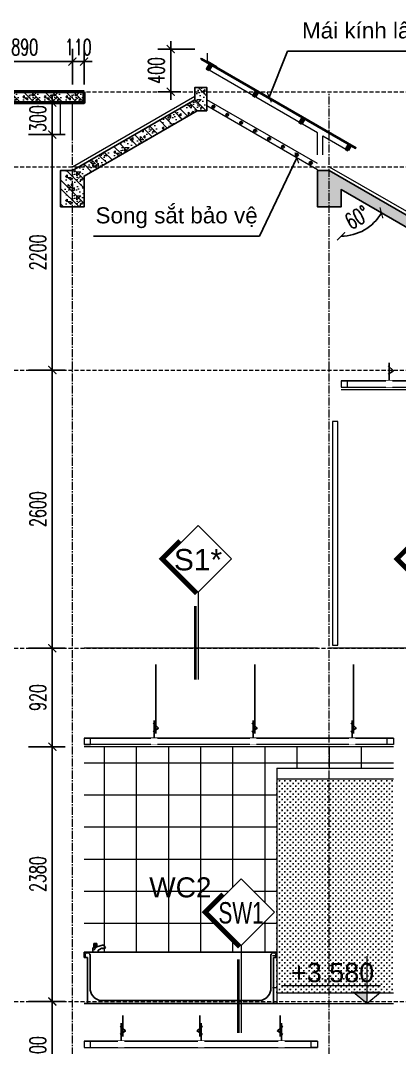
# Model space of a CAD drawing. Header units: millimetres. Extents: x -229618 to 2906, y -178063 to 96806.
# Drawn here: x -48227 to -44688, y -147935 to -138339 of the extents above; entities that cross this region are included whole.
import ezdxf
from ezdxf.enums import TextEntityAlignment as Align
from ezdxf.xclip import XClip

# ---------------------------------------------------------------- set-up
doc = ezdxf.new("R2010")
doc.units = ezdxf.units.MM
doc.header["$LTSCALE"] = 200
doc.header["$MEASUREMENT"] = 0
doc.header["$XCLIPFRAME"] = 0
doc.set_wipeout_variables(frame=1)
doc.header["$PDMODE"] = 3
doc.header["$PDSIZE"] = 50
for name, pattern in [('CENTER2', [1.125, 0.75, -0.125, 0.125, -0.125]), ('DASHED2', [0.375, 0.25, -0.125]), ('HIDDEN2', [0.1875, 0.125, -0.0625])]:
    doc.linetypes.add(name, pattern=pattern)
doc.layers.get('0').update_dxf_attribs({"color": 95, "linetype": 'CONTINUOUS'})
doc.layers.get('DEFPOINTS').update_dxf_attribs({"linetype": 'CONTINUOUS'})
for name, color, linetype, lineweight in [('cat', 1, 'CONTINUOUS', 40), ('hatch', 250, 'CONTINUOUS', 5), ('KH cat', 2, 'HIDDEN2', 50), ('nho', 252, 'CONTINUOUS', 15), ('thay', 7, 'CONTINUOUS', 18), ('tim', 18, 'CENTER2', 9)]:
    doc.layers.add(name, color=color, linetype=linetype, lineweight=lineweight)
for name, color, linetype in [('COT', 2, 'CONTINUOUS'), ('DIM', 251, 'CONTINUOUS'), ('Net manh', 251, 'CONTINUOUS'), ('NOITHAT', 99, 'CONTINUOUS'), ('TEXT', 33, 'CONTINUOUS')]:
    doc.layers.add(name, color=color, linetype=linetype)
doc.styles.add('Aria H iso', font='Vharial_0.ttf')
doc.styles.add('Arial iso', font='vnarial_0.ttf')
doc.styles.add('Arial N  iso', font='vnarialn_0.ttf')
doc.styles.add('CHU HOA Day', font='Vharial_0.ttf')
doc.styles.add('Scale', font='vnsimli.shx', dxfattribs={"width": 0.65, "bigfont": 'bigfont.shx'})
doc.dimstyles.new('Scale', dxfattribs={"dimscale": 75, "dimtxt": 2, "dimasz": 1, "dimexe": 1.6, "dimexo": 0, "dimgap": 0.8, "dimtad": 1, "dimdec": 0, "dimzin": 0, "dimdsep": 46, "dimtxsty": 'Scale', "dimblk": 'ARCHTICK', "dimcen": 0.1, "dimdle": 1, "dimclrd": 256, "dimclre": 256, "dimclrt": 3, "dimadec": 0, "dimazin": 0, "dimtfac": 1, "dimtdec": 0, "dimtix": 1, "dimtmove": 2, "dimatfit": 3, "dimldrblk": 'ARCHTICK', "dimfxl": 0, "dimtolj": 1, "dimtzin": 0, "dimarcsym": 0})

# ---------------------------------------------------------------- blocks, each defined once
blk = doc.blocks.new('_ArchTick')
at = {"color": 0, "linetype": 'ByBlock', "const_width": 0.15}
blk.add_lwpolyline([(-0.5, -0.5), (0.5, 0.5)], dxfattribs=at)
blk = doc.blocks.new('A$C0DF06DEF')
blk.add_line((25.7, 40), (25.7, 150.8))
blk.add_lwpolyline([(33.2, 133), (0, 102.8), (33.2, 80.4)])
blk.add_wipeout([(45.7, 0), (5.7, 0), (5.7, 40), (45.7, 40)]).dxf.layer = 'cat'
blk = doc.blocks.new('kyhieu1')
at = {"layer": 'cat', "ltscale": 600}
blk.add_line((27.5, -131), (27.5, -816.6), dxfattribs=at)
at = {"color": 15, "linetype": 'Continuous'}
blk.add_wipeout([(0, 0), (311.1, 311.1), (0, 622.3), (-311.1, 311.1)], dxfattribs=at).dxf.layer = 'thay'
at = {"linetype": 'Continuous'}
blk.add_wipeout([(0, 622.3), (-311.1, 311.1), (0, 0), (311.1, 311.1)], dxfattribs=at).dxf.layer = 'DIM'
at = {"layer": 'thay', "ltscale": 600}
blk.add_line((0, 0), (0, -816.6), dxfattribs=at)
at = {"layer": 'thay', "color": 15, "linetype": 'Continuous'}
blk.add_lwpolyline([(0, 0), (311.1, 311.1), (0, 622.3), (-311.1, 311.1)], close=True, dxfattribs=at)
at = {"layer": 'thay', "color": 1, "linetype": 'Continuous', "const_width": 40}
blk.add_lwpolyline([(14.1, -14.1), (339.4, 311.1), (169.7, 480.8)], dxfattribs=at)
at = {"layer": 'TEXT', "style": 'CHU HOA Day'}
blk.add_attdef('N1', text='', height=200, dxfattribs=at).set_placement((0, 304.1), align=Align.MIDDLE)
blk = doc.blocks.new('*D160')
at = {"layer": 'DEFPOINTS', "color": 0, "linetype": 'Continuous'}
for p in [(-48152.4, -147504.9), (-47930.6, -147504.9), (-48152.4, -148404.9)]:
    blk.add_point(p, dxfattribs=at)
at = {"layer": 'DIM', "linetype": 'Continuous', "lineweight": -2}
for p, q in [((-47930.6, -148479.9), (-47930.6, -147429.9)), ((-48152.4, -147504.9), (-47810.6, -147504.9)), ((-48152.4, -148404.9), (-47810.6, -148404.9))]:
    blk.add_line(p, q, dxfattribs=at)
at = {"layer": 'DIM', "linetype": 'Continuous', "lineweight": -2, "xscale": 75, "yscale": 75, "zscale": 75}
for p, rotation in [((-47930.6, -147504.9), 90), ((-47930.6, -148404.9), 270)]:
    blk.add_blockref('_ArchTick', p, dxfattribs=dict(at, rotation=rotation))
at = {"layer": 'DIM', "color": 3, "linetype": 'Continuous', "insert": (-48065.6, -147954.9), "char_height": 150, "attachment_point": 5, "rotation": 90, "style": 'Scale'}
blk.add_mtext('\\A1;900', dxfattribs=at)
blk = doc.blocks.new('*D161')
at = {"layer": 'DEFPOINTS', "color": 0, "linetype": 'Continuous'}
for p in [(-48152.4, -145124.9), (-47930.6, -145124.9), (-48152.4, -147504.9)]:
    blk.add_point(p, dxfattribs=at)
at = {"layer": 'DIM', "linetype": 'Continuous', "lineweight": -2}
for p, q in [((-47930.6, -147579.9), (-47930.6, -145049.9)), ((-48152.4, -145124.9), (-47810.6, -145124.9)), ((-48152.4, -147504.9), (-47810.6, -147504.9))]:
    blk.add_line(p, q, dxfattribs=at)
at = {"layer": 'DIM', "linetype": 'Continuous', "lineweight": -2, "xscale": 75, "yscale": 75, "zscale": 75}
for p, rotation in [((-47930.6, -145124.9), 90), ((-47930.6, -147504.9), 270)]:
    blk.add_blockref('_ArchTick', p, dxfattribs=dict(at, rotation=rotation))
at = {"layer": 'DIM', "color": 3, "linetype": 'Continuous', "insert": (-48065.6, -146314.9), "char_height": 150, "attachment_point": 5, "rotation": 90, "style": 'Scale'}
blk.add_mtext('\\A1;2380', dxfattribs=at)
blk = doc.blocks.new('*D162')
at = {"layer": 'DEFPOINTS', "color": 0, "linetype": 'Continuous'}
for p in [(-48152.4, -144204.9), (-47930.6, -144204.9), (-48152.4, -145124.9)]:
    blk.add_point(p, dxfattribs=at)
at = {"layer": 'DIM', "linetype": 'Continuous', "lineweight": -2}
for p, q in [((-47930.6, -145199.9), (-47930.6, -144129.9)), ((-48152.4, -144204.9), (-47810.6, -144204.9)), ((-48152.4, -145124.9), (-47810.6, -145124.9))]:
    blk.add_line(p, q, dxfattribs=at)
at = {"layer": 'DIM', "linetype": 'Continuous', "lineweight": -2, "xscale": 75, "yscale": 75, "zscale": 75}
for p, rotation in [((-47930.6, -144204.9), 90), ((-47930.6, -145124.9), 270)]:
    blk.add_blockref('_ArchTick', p, dxfattribs=dict(at, rotation=rotation))
at = {"layer": 'DIM', "color": 3, "linetype": 'Continuous', "insert": (-48065.6, -144664.9), "char_height": 150, "attachment_point": 5, "rotation": 90, "style": 'Scale'}
blk.add_mtext('\\A1;920', dxfattribs=at)
blk = doc.blocks.new('*D163')
at = {"layer": 'DEFPOINTS', "color": 0, "linetype": 'Continuous'}
for p in [(-48152.4, -141604.9), (-47930.6, -141604.9), (-48152.4, -144204.9)]:
    blk.add_point(p, dxfattribs=at)
at = {"layer": 'DIM', "linetype": 'Continuous', "lineweight": -2}
for p, q in [((-47930.6, -144279.9), (-47930.6, -141529.9)), ((-48152.4, -141604.9), (-47810.6, -141604.9)), ((-48152.4, -144204.9), (-47810.6, -144204.9))]:
    blk.add_line(p, q, dxfattribs=at)
at = {"layer": 'DIM', "linetype": 'Continuous', "lineweight": -2, "xscale": 75, "yscale": 75, "zscale": 75}
for p, rotation in [((-47930.6, -141604.9), 90), ((-47930.6, -144204.9), 270)]:
    blk.add_blockref('_ArchTick', p, dxfattribs=dict(at, rotation=rotation))
at = {"layer": 'DIM', "color": 3, "linetype": 'Continuous', "insert": (-48065.6, -142904.9), "char_height": 150, "attachment_point": 5, "rotation": 90, "style": 'Scale'}
blk.add_mtext('\\A1;2600', dxfattribs=at)
blk = doc.blocks.new('A$C015200D8')
at = {"layer": 'NOITHAT'}
for p, q in [((0, 430), (0, 480)), ((0, 480), (1800, 480)), ((1600, 520), (1620, 550)), ((1600, 520), (1620, 510)), ((1620, 550), (1680, 530)), ((1620, 510), (1630, 520)), ((1630, 520), (1670, 500)), ((1670, 500), (1670, 480)), ((1680, 560), (1710, 560)), ((1680, 530), (1680, 560)), ((1680, 530), (1710, 500)), ((1720, 520), (1690, 520)), ((1710, 520), (1690, 520)), ((1695.7, 565.3), (1695.7, 516.3)), ((1710, 560), (1710, 520)), ((1720, 480), (1720, 520)), ((1800, 480), (1800, 430)), ((30, 430), (0, 430)), ((8.1, 431.6), (8.1, 451.8)), ((30, 0), (30, 430)), ((55.4, 451.8), (55.4, 144.8)), ((1744.6, 451.8), (1744.6, 144.8)), ((1769, 430), (1769, 0)), ((1800, 430), (1769, 430)), ((1791.9, 431.6), (1791.9, 451.8)), ((0, 0), (0, 0)), ((0, 0), (1800, 0)), ((1760, 0), (40, 0)), ((143.2, 30.1), (1440.6, 30.1)), ((1656.8, 30.1), (1409.4, 30.1)), ((-10, 0), (-10, 0)), ((-10, 0), (1800, 0)), ((1769, 0), (30, 0))]:
    blk.add_line(p, q, dxfattribs=at)
for centre, radius, start, end in [((31.8, 451.8), 23.6, 0, 180), ((1768.2, 451.8), 23.6, 0, 180), ((174.3, 144.8), 118.9, 180, 254.84803), ((1625.7, 144.8), 118.9, 285.15197, 0)]:
    blk.add_arc(centre, radius, start, end, dxfattribs=at)
blk = doc.blocks.new('*D152')
at = {"layer": 'DEFPOINTS', "color": 0, "linetype": 'Continuous'}
for p in [(-48152.4, -139404.9), (-47930.6, -139404.9), (-48152.4, -141604.9)]:
    blk.add_point(p, dxfattribs=at)
at = {"layer": 'DIM', "linetype": 'Continuous', "lineweight": -2}
for p, q in [((-47930.6, -141679.9), (-47930.6, -139329.9)), ((-48152.4, -139404.9), (-47810.6, -139404.9)), ((-48152.4, -141604.9), (-47810.6, -141604.9))]:
    blk.add_line(p, q, dxfattribs=at)
at = {"layer": 'DIM', "linetype": 'Continuous', "lineweight": -2, "xscale": 75, "yscale": 75, "zscale": 75}
for p, rotation in [((-47930.6, -139404.9), 90), ((-47930.6, -141604.9), 270)]:
    blk.add_blockref('_ArchTick', p, dxfattribs=dict(at, rotation=rotation))
at = {"layer": 'DIM', "color": 3, "linetype": 'Continuous', "insert": (-48065.6, -140504.9), "char_height": 150, "attachment_point": 5, "rotation": 90, "style": 'Scale'}
blk.add_mtext('\\A1;2200', dxfattribs=at)
blk = doc.blocks.new('*D153')
at = {"layer": 'DEFPOINTS', "color": 0, "linetype": 'Continuous'}
for p in [(-48152.4, -139104.9), (-47930.6, -139104.9), (-48152.4, -139404.9)]:
    blk.add_point(p, dxfattribs=at)
at = {"layer": 'DIM', "linetype": 'Continuous', "lineweight": -2}
for p, q in [((-47930.6, -139104.9), (-47930.6, -139029.9)), ((-48152.4, -139104.9), (-47810.6, -139104.9)), ((-47930.6, -139404.9), (-47930.6, -139104.9)), ((-48152.4, -139404.9), (-47810.6, -139404.9)), ((-47930.6, -139404.9), (-47930.6, -139479.9))]:
    blk.add_line(p, q, dxfattribs=at)
at = {"layer": 'DIM', "linetype": 'Continuous', "lineweight": -2, "xscale": 75, "yscale": 75, "zscale": 75}
for p, rotation in [((-47930.6, -139104.9), 270), ((-47930.6, -139404.9), 90)]:
    blk.add_blockref('_ArchTick', p, dxfattribs=dict(at, rotation=rotation))
at = {"layer": 'DIM', "color": 3, "linetype": 'Continuous', "insert": (-48065.6, -139254.9), "char_height": 150, "attachment_point": 5, "rotation": 90, "style": 'Scale'}
blk.add_mtext('\\A1;300', dxfattribs=at)
blk = doc.blocks.new('cao do')
at = {"layer": 'thay'}
for p, q in [((0, 444.6), (0, 0)), ((798.2, 170.2), (-128.3, 170.2)), ((0, 0), (-127.9, 106.1)), ((127.9, 106.1), (-127.9, 106.1)), ((0, 0), (127.9, 106.1))]:
    blk.add_line(p, q, dxfattribs=at)
at = {"layer": 'thay', "ltscale": 600}
blk.add_line((128.3, 0), (-128.3, 0), dxfattribs=at)
at = {"layer": 'thay', "color": 150, "ltscale": 600}
blk.add_solid([(0, 0), (0, 106.1), (127.9, 106.1)], dxfattribs=at)
at = {"layer": 'TEXT', "style": 'Arial N  iso'}
blk.add_attdef('%%P0.000', text='', height=200, dxfattribs=at).set_placement((69.5, 290), align=Align.MIDDLE_LEFT)
blk = doc.blocks.new('*D2964')
at = {"layer": 'DEFPOINTS', "color": 0}
for p in [(-45696.4, -139650.9), (-45233.1, -139918.4), (-45084.4, -140327.2), (-45233.1, -141394.3), (-42604.2, -141437.4)]:
    blk.add_point(p, dxfattribs=at)
at = {"layer": 'DIM', "lineweight": -2}
blk.add_arc((-45233.1, -139918.6), 434.9, 270, 329.98301, dxfattribs=at)
at = {"layer": 'DIM', "lineweight": -2, "xscale": 75, "yscale": 75, "zscale": 75}
for p, rotation in [((-44856.6, -140136.1), 59.98301145812437), ((-45233.1, -140353.4), 180.000000000002)]:
    blk.add_blockref('_ArchTick', p, dxfattribs=dict(at, rotation=rotation))
at = {"layer": 'DIM', "color": 3, "insert": (-45083.2, -140178.3), "char_height": 150, "attachment_point": 5, "rotation": 29.99151, "style": 'Scale'}
blk.add_mtext('\\A1;60°', dxfattribs=at)
blk = doc.blocks.new('*D2984')
at = {"layer": 'DEFPOINTS', "color": 0}
for p in [(-47743.1, -138722.2), (-48633.1, -138935.6), (-47743.1, -138935.6)]:
    blk.add_point(p, dxfattribs=at)
at = {"layer": 'DIM', "lineweight": -2}
for p, q in [((-48633.1, -138935.6), (-48633.1, -138602.2)), ((-47743.1, -138935.6), (-47743.1, -138602.2)), ((-48708.1, -138722.2), (-47668.1, -138722.2))]:
    blk.add_line(p, q, dxfattribs=at)
at = {"layer": 'DIM', "lineweight": -2, "xscale": 75, "yscale": 75, "zscale": 75, "rotation": 180}
blk.add_blockref('_ArchTick', (-48633.1, -138722.2), dxfattribs=at)
at = {"layer": 'DIM', "lineweight": -2, "xscale": 75, "yscale": 75, "zscale": 75}
blk.add_blockref('_ArchTick', (-47743.1, -138722.2), dxfattribs=at)
at = {"layer": 'DIM', "color": 3, "insert": (-48188.1, -138587.2), "char_height": 150, "attachment_point": 5, "style": 'Scale'}
blk.add_mtext('\\A1;890', dxfattribs=at)
blk = doc.blocks.new('*D2985')
at = {"layer": 'DEFPOINTS', "color": 0}
for p in [(-47633.1, -138722.2), (-47743.1, -138935.6), (-47633.1, -138935.6)]:
    blk.add_point(p, dxfattribs=at)
at = {"layer": 'DIM', "lineweight": -2}
for p, q in [((-47743.1, -138935.6), (-47743.1, -138602.2)), ((-47633.1, -138935.6), (-47633.1, -138602.2)), ((-47743.1, -138722.2), (-47818.1, -138722.2)), ((-47743.1, -138722.2), (-47633.1, -138722.2)), ((-47633.1, -138722.2), (-47558.1, -138722.2))]:
    blk.add_line(p, q, dxfattribs=at)
at = {"layer": 'DIM', "lineweight": -2, "xscale": 75, "yscale": 75, "zscale": 75}
blk.add_blockref('_ArchTick', (-47743.1, -138722.2), dxfattribs=at)
at = {"layer": 'DIM', "lineweight": -2, "xscale": 75, "yscale": 75, "zscale": 75, "rotation": 180}
blk.add_blockref('_ArchTick', (-47633.1, -138722.2), dxfattribs=at)
at = {"layer": 'DIM', "color": 3, "insert": (-47688.1, -138587.2), "char_height": 150, "attachment_point": 5, "style": 'Scale'}
blk.add_mtext('\\A1;110', dxfattribs=at)
blk = doc.blocks.new('*D2986')
at = {"layer": 'DEFPOINTS', "color": 0}
for p in [(-46823.8, -138604.9), (-46598.1, -138604.9), (-46729.8, -139004.9)]:
    blk.add_point(p, dxfattribs=at)
at = {"layer": 'DIM', "lineweight": -2}
for p, q in [((-46823.8, -139079.9), (-46823.8, -138529.9)), ((-46598.1, -138604.9), (-46943.8, -138604.9)), ((-46729.8, -139004.9), (-46943.8, -139004.9))]:
    blk.add_line(p, q, dxfattribs=at)
at = {"layer": 'DIM', "lineweight": -2, "xscale": 75, "yscale": 75, "zscale": 75}
for p, rotation in [((-46823.8, -138604.9), 90), ((-46823.8, -139004.9), 270)]:
    blk.add_blockref('_ArchTick', p, dxfattribs=dict(at, rotation=rotation))
at = {"layer": 'DIM', "color": 3, "insert": (-46958.8, -138804.9), "char_height": 150, "attachment_point": 5, "rotation": 90, "style": 'Scale'}
blk.add_mtext('\\A1;400', dxfattribs=at)

msp = doc.modelspace()

# ---------------------------------------------------------------- hatches: boundary and pattern name
at = {"layer": 'hatch', "linetype": 'Continuous'}
h = msp.add_hatch(dxfattribs=at)
h.set_pattern_fill('BT', color=256, scale=200, style=0)
h.set_pattern_definition([(180, (-47799.7, -139079.2), (0, 200), [0, -200]), (180, (-47658.41, -138992.74), (0, 200), [0, -200]), (180, (-47664.67, -139027.95), (0, 200), [0, -200]), (180, (-47735.12, -139011.52), (0, 200), [0, -200]), (180, (-47697.16, -138954), (0, 200), [0, -200]), (180, (-47686.98, -138979.43), (0, 200), [0, -200]), (180, (-47704.99, -138936.79), (0, 200), [0, -200]), (180, (-47677.2, -138919.96), (0, 200), [0, -200]), (180, (-47715.55, -138963.78), (0, 200), [0, -200]), (180, (-47651.37, -138963), (0, 200), [0, -200]), (180, (-47779.35, -138962.22), (0, 200), [0, -200]), (180, (-47808.31, -138956.74), (0, 200), [0, -200]), (180, (-47793.44, -138977.09), (0, 200), [0, -200]), (180, (-47797.74, -139004.47), (0, 200), [0, -200]), (180, (-47745.7, -138980.6), (0, 200), [0, -200]), (180, (-47744.13, -139035.77), (0, 200), [0, -200]), (180, (-47744.13, -139052.99), (0, 200), [0, -200]), (180, (-47649.41, -139056.9), (0, 200), [0, -200]), (180, (-47728.47, -139033.43), (0, 200), [0, -200]), (180, (-47729.25, -139099.94), (0, 200), [0, -200]), (180, (-47707.73, -139057.3), (0, 200), [0, -200]), (180, (-47709.3, -139076.86), (0, 200), [0, -200]), (180, (-47683.46, -139091.33), (0, 200), [0, -200]), (180, (-47696.77, -139064.73), (0, 200), [0, -200]), (180, (-47687.38, -139056.51), (0, 200), [0, -200]), (135, (-47793.1, -139062.65), (0, 200), [16, -266.843]), (45, (-47804.41, -139051.34), (200, 0), [16, -266.843]), (270, (-47793.1, -139040.03), (-200, -4e-14), [22.627, -177.373]), (7e-15, (-47786.15, -139060.1), (2e-14, -200), [24, -176]), (270, (-47762.15, -139060.1), (-200, -4e-14), [24, -176]), (135, (-47762.15, -139084.11), (0, 200), [33.94, -248.902]), (90, (-47712.14, -139046.28), (200, 1e-14), [33.6, -166.4]), (7e-15, (-47712.14, -139012.68), (2e-14, -200), [33.6, -166.4]), (225, (-47678.54, -139012.68), (-200, -4e-14), [47.518, -235.325]), (45, (-47683.68, -139082.24), (200, 0), [14, -268.843]), (315, (-47673.78, -139072.34), (2e-14, -200), [14, -268.843]), (180, (-47663.88, -139082.24), (0, 200), [19.8, -180.2]), (180, (-47756.78, -138947.03), (0, 200), [27.5, -172.5]), (90, (-47784.28, -138947.03), (200, 1e-14), [27.5, -172.5]), (315, (-47784.28, -138919.53), (2e-14, -200), [38.89, -243.952]), (270, (-47733.66, -138943.05), (-200, -4e-14), [25, -175]), (180, (-47733.66, -138968.05), (0, 200), [25, -175]), (45, (-47758.66, -138968.05), (200, 0), [35.355, -247.487]), (135, (-47746.38, -138935.34), (0, 200), [17, -265.843]), (45, (-47758.4, -138923.32), (200, 0), [17, -265.843]), (270, (-47746.38, -138911.3), (-200, -4e-14), [24.04, -175.96]), (45, (-47667.85, -138949.74), (200, 0), [28.284, -254.558]), (180, (-47647.85, -138949.74), (0, 200), [20, -180]), (270, (-47647.85, -138929.74), (-200, -4e-14), [20, -180]), (135, (-47633.11, -139104.86), (98.995, 98.995), []), (135, (-47703.11, -139104.86), (98.995, 98.995), [])])
h.paths.add_polyline_path([(-47633.1, -139004.9), (-48743.1, -139004.9), (-48743.1, -139104.9), (-47633.1, -139104.9)])
at = {"layer": 'hatch'}
h = msp.add_hatch(dxfattribs=at)
h.set_pattern_fill('BT', color=256, scale=225, style=0)
h.set_pattern_definition([(180, (-46675.53, -140050.98), (2e-10, 225), [0, -225]), (180, (-46516.57, -139953.7), (2e-10, 225), [0, -225]), (180, (-46523.62, -139993.32), (2e-10, 225), [0, -225]), (180, (-46602.87, -139974.83), (2e-10, 225), [0, -225]), (180, (-46560.17, -139910.13), (2e-10, 225), [0, -225]), (180, (-46548.72, -139938.74), (2e-10, 225), [0, -225]), (180, (-46568.97, -139890.76), (2e-10, 225), [0, -225]), (180, (-46537.7, -139871.83), (2e-10, 225), [0, -225]), (180, (-46580.86, -139921.13), (2e-10, 225), [0, -225]), (180, (-46508.65, -139920.25), (2e-10, 225), [0, -225]), (180, (-46652.63, -139919.37), (2e-10, 225), [0, -225]), (180, (-46685.21, -139913.2), (2e-10, 225), [0, -225]), (180, (-46668.48, -139936.1), (2e-10, 225), [0, -225]), (180, (-46673.32, -139966.9), (2e-10, 225), [0, -225]), (180, (-46614.76, -139940.06), (2e-10, 225), [0, -225]), (180, (-46613, -140002.12), (2e-10, 225), [0, -225]), (180, (-46613, -140021.49), (2e-10, 225), [0, -225]), (180, (-46506.45, -140025.9), (2e-10, 225), [0, -225]), (180, (-46595.4, -139999.48), (2e-10, 225), [0, -225]), (180, (-46596.27, -140074.3), (2e-10, 225), [0, -225]), (180, (-46572.05, -140026.33), (2e-10, 225), [0, -225]), (180, (-46573.81, -140048.34), (2e-10, 225), [0, -225]), (180, (-46544.75, -140064.62), (2e-10, 225), [0, -225]), (180, (-46559.72, -140034.7), (2e-10, 225), [0, -225]), (180, (-46549.16, -140025.45), (2e-10, 225), [0, -225]), (135, (-46668.1, -140032.36), (2e-10, 225), [18, -300.198]), (45, (-46680.82, -140019.63), (225, -2e-10), [18, -300.198]), (270, (-46668.1, -140006.9), (-225, 2e-10), [25.456, -199.544]), (360, (-46660.28, -140029.5), (-2e-10, -225), [27, -198]), (270, (-46633.28, -140029.5), (-225, 2e-10), [27, -198]), (135, (-46633.28, -140056.5), (2e-10, 225), [38.184, -280.014]), (90, (-46577.02, -140013.93), (225, -2e-10), [37.8, -187.2]), (360, (-46577.02, -139976.13), (-2e-10, -225), [37.8, -187.2]), (225, (-46539.22, -139976.13), (-225, 2e-10), [53.457, -264.74]), (45, (-46545, -140054.4), (225, -2e-10), [15.75, -302.448]), (315, (-46533.86, -140043.26), (-2e-10, -225), [15.75, -302.448]), (180, (-46522.73, -140054.4), (2e-10, 225), [22.274, -202.726]), (180, (-46627.24, -139902.28), (2e-10, 225), [30.938, -194.062]), (90, (-46658.18, -139902.28), (225, -2e-10), [30.938, -194.062]), (315, (-46658.18, -139871.34), (-2e-10, -225), [43.752, -274.446]), (270, (-46601.22, -139897.8), (-225, 2e-10), [28.125, -196.875]), (180, (-46601.22, -139925.93), (2e-10, 225), [28.125, -196.875]), (45, (-46629.35, -139925.93), (225, -2e-10), [39.775, -278.423]), (135, (-46615.53, -139889.14), (2e-10, 225), [19.125, -299.073]), (45, (-46629.06, -139875.61), (225, -2e-10), [19.125, -299.073]), (270, (-46615.53, -139862.09), (-225, 2e-10), [27.047, -197.953]), (45, (-46527.19, -139905.33), (225, -2e-10), [31.82, -286.378]), (180, (-46504.69, -139905.33), (2e-10, 225), [22.5, -202.5]), (270, (-46504.69, -139882.83), (-225, 2e-10), [22.5, -202.5]), (135, (-46488.11, -140079.85), (111.37, 111.37), []), (135, (-46566.86, -140079.85), (111.37, 111.37), [])])
h.paths.add_polyline_path([(-47853.1, -140079.8), (-47853.1, -139739.4), (-47743.1, -139739.4), (-46598.1, -139078.3), (-46598.1, -138964.1), (-46488.1, -138964.1), (-46488.1, -139182.1), (-46577.9, -139182.1), (-47633.1, -139791.4), (-47633.1, -140079.8)])
at = {"layer": 'hatch', "linetype": 'Continuous'}
h = msp.add_hatch(dxfattribs=at)
h.set_pattern_fill('ANSI37', color=256, scale=2400, angle=45, style=0)
h.set_pattern_definition([(90, (-44743.1, -147374.86), (300, 6e-14), []), (7e-15, (-44743.1, -147374.86), (6e-14, -300), [])])
h.paths.add_polyline_path([(-45343.1, -145124.9), (-44743.1, -145124.9), (-44743.1, -145204.9), (-44743.1, -145304.9), (-44743.1, -145324.9), (-45343.1, -145324.9)])
h.paths.add_polyline_path([(-45875.2, -147374.9), (-45875.2, -147044.9), (-47633.1, -147044.9), (-47633.1, -145124.9), (-45343.1, -145124.9), (-45343.1, -145324.9), (-45833.1, -145324.9), (-45833.1, -147374.9)])
h = msp.add_hatch(dxfattribs=at)
h.set_pattern_fill('CROSS', color=256, scale=100, style=0)
h.set_pattern_definition([(180, (-80501.01, -162294.02), (-25, 25), [12.5, -37.5]), (90, (-80507.26, -162300.27), (25, 25), [12.5, -37.5])])
h.paths.add_polyline_path([(-45833.1, -145424.9), (-44743.1, -145424.9), (-44743.1, -147424.9), (-45833.1, -147424.9)])
h.paths.add_polyline_path([(-44949.3, -147190.3), (-44928.9, -147190.3), (-44928.9, -147195.9), (-44949.3, -147195.9)], flags=16)

# ---------------------------------------------------------------- linework, layer by layer
at = {"layer": 'cat'}
for points in [[(-46466.5, -138802.5), (-46488.1, -138790), (-46463.1, -138746.7), (-46441.5, -138759.2)], [(-46033.5, -139052.5), (-46055.1, -139040), (-46030.1, -138996.7), (-46008.5, -139009.2)], [(-45600.4, -139302.5), (-45622.1, -139290), (-45597.1, -139246.7), (-45575.4, -139259.2)], [(-45167.4, -139552.5), (-45189.1, -139540), (-45164.1, -139496.7), (-45142.4, -139509.2)]]:
    msp.add_lwpolyline(points, close=True, dxfattribs=at)
for centre in [(-46425.3, -139143.5), (-46295.4, -139218.5), (-46165.5, -139293.5), (-46035.6, -139368.5), (-45905.7, -139443.5), (-45775.8, -139518.5), (-45645.9, -139593.5), (-45516, -139668.5)]:
    msp.add_circle(centre, 8, dxfattribs=at)
at = {"layer": 'COT'}
msp.add_lwpolyline([(-47853.1, -140079.8), (-47853.1, -139739.4), (-47743.1, -139739.4), (-46598.1, -139078.3), (-46598.1, -138964.1), (-46488.1, -138964.1), (-46488.1, -139182.1), (-46577.9, -139182.1), (-47633.1, -139791.4), (-47633.1, -140079.8)], close=True, dxfattribs=at)
at = {"layer": 'hatch', "color": 251, "linetype": 'DASHED2', "ltscale": 0.75}
for p, q in [((-59254.3, -139004.9), (-32477.7, -139004.9)), ((-59254.3, -139704.9), (-32477.7, -139704.9)), ((-59254.3, -141604.9), (-32477.7, -141604.9)), ((-59254.3, -144204.9), (-32477.7, -144204.9)), ((-59254.3, -147504.9), (-32477.7, -147504.9))]:
    msp.add_line(p, q, dxfattribs=at)
at = {"layer": 'KH cat', "linetype": 'Continuous'}
msp.add_lwpolyline([(-47633.1, -139004.9), (-48743.1, -139004.9), (-48743.1, -139104.9), (-47633.1, -139104.9)], close=True, dxfattribs=at)
at = {"layer": 'Net manh'}
for p, q in [((-41553.1, -141704.9), (-45233.1, -141704.9)), ((-46964.4, -145001.8), (-46964.4, -144354.9)), ((-46040.3, -145001.8), (-46040.3, -144354.9)), ((-45116.2, -145001.8), (-45116.2, -144354.9)), ((-47633.1, -145044.9), (-44743.1, -145044.9)), ((-47272.6, -147831.8), (-47272.6, -147634.9)), ((-45803.3, -147831.8), (-45803.3, -147634.9)), ((-45453.1, -147874.9), (-47633.1, -147874.9))]:
    msp.add_line(p, q, dxfattribs=at)
at = {"layer": 'nho', "linetype": 'Continuous'}
for p, q in [((-45833.1, -145324.9), (-45833.1, -147524.9)), ((-45833.1, -145324.9), (-44743.1, -145324.9)), ((-45833.1, -145424.9), (-44743.1, -145424.9)), ((-45833.1, -147424.9), (-44743.1, -147424.9))]:
    msp.add_line(p, q, dxfattribs=at)
at = {"layer": 'thay'}
for p, q in [((-46543.1, -138700.5), (-46537.1, -138690.1)), ((-46543.1, -138700.5), (-45099.1, -139534.2)), ((-46537.1, -138690.1), (-45093.1, -139523.8)), ((-45453.1, -139387.5), (-46488.1, -138790)), ((-45453.1, -139675.9), (-46488.1, -139078.3)), ((-45453.1, -139733.6), (-46488.1, -139136.1)), ((-45453.1, -139594.9), (-45453.1, -139387.5)), ((-45403.1, -139594.9), (-45403.1, -139416.4)), ((-45403.1, -139416.4), (-45167.4, -139552.5)), ((-45099.1, -139534.2), (-45093.1, -139523.8))]:
    msp.add_line(p, q, dxfattribs=at)
at = {"layer": 'thay', "linetype": 'Continuous'}
for p, q in [((-47743.1, -139704.9), (-46598.1, -139043.8)), ((-47853.1, -139404.9), (-47853.1, -139104.9)), ((-47743.1, -139404.9), (-47743.1, -139104.9)), ((-45343.1, -139704.9), (-42104.2, -141574.9)), ((-45233.1, -141764.9), (-41553.1, -141764.9)), ((-45233.1, -141784.9), (-41553.1, -141784.9)), ((-45453.1, -144204.9), (-47633.1, -144204.9)), ((-41333.1, -144204.9), (-45343.1, -144204.9)), ((-44743.1, -145104.9), (-47633.1, -145104.9)), ((-44743.1, -145124.9), (-47633.1, -145124.9)), ((-47633.1, -147524.9), (-44743.1, -147524.9)), ((-47633.1, -147934.9), (-45453.1, -147934.9))]:
    msp.add_line(p, q, dxfattribs=at)
at = {"layer": 'thay'}
msp.add_lwpolyline([(-46483.1, -138644.3), (-46483.1, -138715.5), (-46394.1, -138766.9)], dxfattribs=at)
at = {"layer": 'thay', "linetype": 'Continuous'}
for points in [[(-45173.1, -141704.9), (-45233.1, -141704.9), (-45233.1, -141764.9), (-45173.1, -141764.9)], [(-45263.1, -142084.9), (-45313.1, -142084.9), (-45313.1, -144174.9), (-45263.1, -144174.9)], [(-47573.1, -145044.9), (-47633.1, -145044.9), (-47633.1, -145104.9), (-47573.1, -145104.9)]]:
    msp.add_lwpolyline(points, close=True, dxfattribs=at)
at = {"layer": 'thay'}
for points in [[(-44803.1, -145044.9), (-44743.1, -145044.9), (-44743.1, -145104.9), (-44803.1, -145104.9)], [(-47573.1, -147874.9), (-47633.1, -147874.9), (-47633.1, -147934.9), (-47573.1, -147934.9)], [(-45513.1, -147874.9), (-45453.1, -147874.9), (-45453.1, -147934.9), (-45513.1, -147934.9)]]:
    msp.add_lwpolyline(points, close=True, dxfattribs=at)
at = {"layer": 'tim', "ltscale": 0.5}
for p, q in [((-45343.1, -153410.8), (-45343.1, -139004.9)), ((-47743.1, -153410.8), (-47743.1, -139104.9))]:
    msp.add_line(p, q, dxfattribs=at)

# ---------------------------------------------------------------- block references
at = {"layer": 'thay', "linetype": 'Continuous'}
ref = msp.add_blockref('cao do', (-44993.1, -147524.9), dxfattribs=dict(at, xscale=-1))
ref.add_attrib('%%P0.000', '+3.580', dxfattribs={"layer": 'TEXT', "height": 180, "style": 'Arial N  iso'}).set_placement((-45700.2, -147234.9), align=Align.MIDDLE_LEFT)

# ---------------------------------------------------------------- texts
at = {"layer": 'TEXT'}
for s, height, style, p in [('M¸i kÝnh lÊy s¸ng, th«ng giã', 150, 'Arial iso', (-45598.3, -138506.2)), ('Song s¾t b¶o vÖ', 150, 'Arial iso', (-47526.5, -140234.1)), ('wc2', 187.5, 'Aria H iso', (-47025.3, -146532.6))]:
    msp.add_text(s, height=height, dxfattribs=dict(at, style=style)).set_placement(p)

# ---------------------------------------------------------------- dimensions: what is measured, and where the dimension line sits
at = {"layer": 'DIM'}
for base, p1, p2, picture, middle in [((-47743.1, -138722.2), (-48633.1, -138935.6), (-47743.1, -138935.6), '*D2984', (-48188.1, -138587.2)), ((-47633.1, -138722.2), (-47743.1, -138935.6), (-47633.1, -138935.6), '*D2985', (-47688.1, -138587.2))]:
    dim = msp.add_linear_dim(base=base, p1=p1, p2=p2, dimstyle='Scale', dxfattribs=at)
    dim.commit()
    dim.dimension.update_dxf_attribs({"geometry": picture, "text_midpoint": middle})
dim = msp.add_linear_dim(base=(-46823.8, -138604.9), p1=(-46729.8, -139004.9), p2=(-46598.1, -138604.9), angle=90, dimstyle='Scale', dxfattribs=at)
dim.commit()
dim.dimension.update_dxf_attribs({"geometry": '*D2986', "text_midpoint": (-46958.8, -138804.9)})
at = {"layer": 'DIM', "linetype": 'Continuous'}
for base, p1, p2, angle, picture, middle in [((-47930.6, -139104.9), (-48152.4, -139404.9), (-48152.4, -139104.9), 90, '*D153', (-48065.6, -139254.9)), ((-47930.6, -139404.9), (-48152.4, -141604.9), (-48152.4, -139404.9), 90, '*D152', (-48065.6, -140504.9)), ((-47930.6, -141604.9), (-48152.4, -144204.9), (-48152.4, -141604.9), 270, '*D163', (-48065.6, -142904.9)), ((-47930.6, -144204.9), (-48152.4, -145124.9), (-48152.4, -144204.9), 270, '*D162', (-48065.6, -144664.9)), ((-47930.6, -145124.9), (-48152.4, -147504.9), (-48152.4, -145124.9), 270, '*D161', (-48065.6, -146314.9)), ((-47930.6, -147504.9), (-48152.4, -148404.9), (-48152.4, -147504.9), 270, '*D160', (-48065.6, -147954.9))]:
    dim = msp.add_linear_dim(base=base, p1=p1, p2=p2, angle=angle, dimstyle='Scale', override={"dimfxl": 70}, dxfattribs=at)
    dim.commit()
    dim.dimension.update_dxf_attribs({"geometry": picture, "text_midpoint": middle})
at = {"layer": 'DIM'}
dim = msp.add_angular_dim_2l(base=(-45084.4, -140327.2), line1=((-45233.1, -141394.3), (-45233.1, -139918.4)), line2=((-45696.4, -139650.9), (-42604.2, -141437.4)), dimstyle='Scale', dxfattribs=at)
dim.commit()
dim.dimension.update_dxf_attribs({"geometry": '*D2964', "text_midpoint": (-45083.2, -140178.3)})

# ---------------------------------------------------------------- leaders
for points in [[(-45905, -139053.7), (-45733.1, -138625.6), (-42989.4, -138625.6)], [(-45646.7, -139621.9), (-45993.9, -140353.6), (-47546.9, -140353.6)]]:
    msp.add_leader(points, dimstyle='Scale', dxfattribs=at)

# ---------------------------------------------------------------- next in the draw order: block references
at = {"layer": 'DIM', "linetype": 'Continuous'}
ref = msp.add_blockref('kyhieu1', (-46569.4, -143680.8), dxfattribs=dict(at, xscale=-1))
ref.add_attrib('N1', 's1*', dxfattribs={"layer": 'TEXT', "height": 200, "style": 'CHU HOA Day'}).set_placement((-46569.4, -143376.7), align=Align.MIDDLE)
ref = msp.add_blockref('kyhieu1', (-44375.7, -143680.8), dxfattribs=dict(at, xscale=-1))
ref.add_attrib('N1', 's1', dxfattribs={"layer": 'TEXT', "height": 200, "style": 'CHU HOA Day'}).set_placement((-44375.7, -143376.7), align=Align.MIDDLE)
ref = msp.add_blockref('kyhieu1', (-46167.5, -146980.7), dxfattribs=dict(at, xscale=-1))
ref.add_attrib('N1', 'sw1', dxfattribs={"layer": 'TEXT', "height": 200, "style": 'CHU HOA Day', "width": 0.7}).set_placement((-46167.5, -146676.6), align=Align.MIDDLE)
at = {"layer": 'Net manh', "xscale": -1.5, "yscale": 1.5, "zscale": 1.5}
for p in [(-44745.2, -141764.9), (-46939.8, -145104.9), (-46015.7, -145104.9), (-45091.6, -145104.9), (-47248, -147934.9)]:
    msp.add_blockref('A$C0DF06DEF', p, dxfattribs=at)

# ---------------------------------------------------------------- next in the draw order: hatches: boundary and pattern name
at = {"layer": 'hatch', "linetype": 'Continuous', "lineweight": -3}
h = msp.add_hatch(dxfattribs=at)
h.set_pattern_fill('BT', color=251, scale=225, style=0)
h.set_pattern_definition([(180, (-41520.53, -142026), (2e-10, 225), [0, -225]), (180, (-41361.57, -141928.72), (2e-10, 225), [0, -225]), (180, (-41368.62, -141968.33), (2e-10, 225), [0, -225]), (180, (-41447.87, -141949.85), (2e-10, 225), [0, -225]), (180, (-41405.17, -141885.14), (2e-10, 225), [0, -225]), (180, (-41393.72, -141913.75), (2e-10, 225), [0, -225]), (180, (-41413.97, -141865.78), (2e-10, 225), [0, -225]), (180, (-41382.7, -141846.85), (2e-10, 225), [0, -225]), (180, (-41425.86, -141896.15), (2e-10, 225), [0, -225]), (180, (-41353.65, -141895.27), (2e-10, 225), [0, -225]), (180, (-41497.63, -141894.39), (2e-10, 225), [0, -225]), (180, (-41530.21, -141888.22), (2e-10, 225), [0, -225]), (180, (-41513.48, -141911.11), (2e-10, 225), [0, -225]), (180, (-41518.32, -141941.92), (2e-10, 225), [0, -225]), (180, (-41459.76, -141915.07), (2e-10, 225), [0, -225]), (180, (-41458, -141977.14), (2e-10, 225), [0, -225]), (180, (-41458, -141996.5), (2e-10, 225), [0, -225]), (180, (-41351.45, -142000.9), (2e-10, 225), [0, -225]), (180, (-41440.4, -141974.5), (2e-10, 225), [0, -225]), (180, (-41441.27, -142049.33), (2e-10, 225), [0, -225]), (180, (-41417.05, -142001.35), (2e-10, 225), [0, -225]), (180, (-41418.81, -142023.36), (2e-10, 225), [0, -225]), (180, (-41389.75, -142039.64), (2e-10, 225), [0, -225]), (180, (-41404.72, -142009.7), (2e-10, 225), [0, -225]), (180, (-41394.16, -142000.47), (2e-10, 225), [0, -225]), (135, (-41513.1, -142007.38), (2e-10, 225), [18, -300.198]), (45, (-41525.82, -141994.65), (225, -2e-10), [18, -300.198]), (270, (-41513.1, -141981.92), (-225, 2e-10), [25.456, -199.544]), (360, (-41505.28, -142004.51), (-2e-10, -225), [27, -198]), (270, (-41478.28, -142004.51), (-225, 2e-10), [27, -198]), (135, (-41478.28, -142031.51), (2e-10, 225), [38.184, -280.014]), (90, (-41422.02, -141988.95), (225, -2e-10), [37.8, -187.2]), (360, (-41422.02, -141951.15), (-2e-10, -225), [37.8, -187.2]), (225, (-41384.22, -141951.15), (-225, 2e-10), [53.457, -264.741]), (45, (-41390, -142029.41), (225, -2e-10), [15.75, -302.448]), (315, (-41378.86, -142018.27), (-2e-10, -225), [15.75, -302.448]), (180, (-41367.73, -142029.4), (2e-10, 225), [22.274, -202.726]), (180, (-41472.24, -141877.3), (2e-10, 225), [30.938, -194.062]), (90, (-41503.18, -141877.3), (225, -2e-10), [30.938, -194.062]), (315, (-41503.18, -141846.36), (-2e-10, -225), [43.752, -274.446]), (270, (-41446.22, -141872.82), (-225, 2e-10), [28.125, -196.875]), (180, (-41446.22, -141900.94), (2e-10, 225), [28.125, -196.875]), (45, (-41474.35, -141900.94), (225, -2e-10), [39.775, -278.423]), (135, (-41460.53, -141864.15), (2e-10, 225), [19.125, -299.073]), (45, (-41474.06, -141850.63), (225, -2e-10), [19.125, -299.073]), (270, (-41460.53, -141837.1), (-225, 2e-10), [27.047, -197.953]), (45, (-41372.19, -141880.35), (225, -2e-10), [31.82, -286.378]), (180, (-41349.69, -141880.35), (2e-10, 225), [22.5, -202.5]), (270, (-41349.69, -141857.85), (-225, 2e-10), [22.5, -202.5]), (135, (-41333.11, -142054.86), (111.3693, 111.3693), []), (135, (-41411.86, -142054.86), (111.3693, 111.3693), [])])
h.paths.add_polyline_path([(-41553.1, -142004.9), (-41333.1, -142004.9), (-41333.1, -141604.9), (-42112, -141604.9), (-45343.1, -139739.4), (-45453.1, -139739.4), (-45453.1, -140079.8), (-45233.1, -140079.8), (-45233.1, -139918.4), (-42140.9, -141704.9), (-41553.1, -141704.9)])

# ---------------------------------------------------------------- next in the draw order: linework, layer by layer
at = {"layer": 'COT'}
msp.add_lwpolyline([(-41553.1, -142004.9), (-41333.1, -142004.9), (-41333.1, -141604.9), (-42112, -141604.9), (-45343.1, -139739.4), (-45453.1, -139739.4), (-45453.1, -140079.8), (-45233.1, -140079.8), (-45233.1, -139918.4), (-42140.9, -141704.9), (-41553.1, -141704.9)], close=True, dxfattribs=at)
at = {"layer": 'Net manh'}
msp.add_line((-46553.6, -147831.8), (-46553.6, -147634.9), dxfattribs=at)

# ---------------------------------------------------------------- next in the draw order: block references
at = {"layer": 'Net manh', "xscale": 1.5, "yscale": 1.5, "zscale": 1.5}
msp.add_blockref('A$C0DF06DEF', (-45828, -147934.9), dxfattribs=at)
at = {"layer": 'NOITHAT'}
ref = msp.add_blockref('A$C015200D8', (-45833.1, -147524.9), dxfattribs=dict(at, xscale=-1))
XClip(ref).set_block_clipping_path([(-152.8071235652, -293.9789382576), (2020.0003739365, 868.6001846299)])

# ---------------------------------------------------------------- next in the draw order: block references
at = {"layer": 'Net manh', "xscale": 1.5, "yscale": 1.5, "zscale": 1.5}
msp.add_blockref('A$C0DF06DEF', (-46578.3, -147934.9), dxfattribs=at)

doc.saveas('drawing.dxf')
